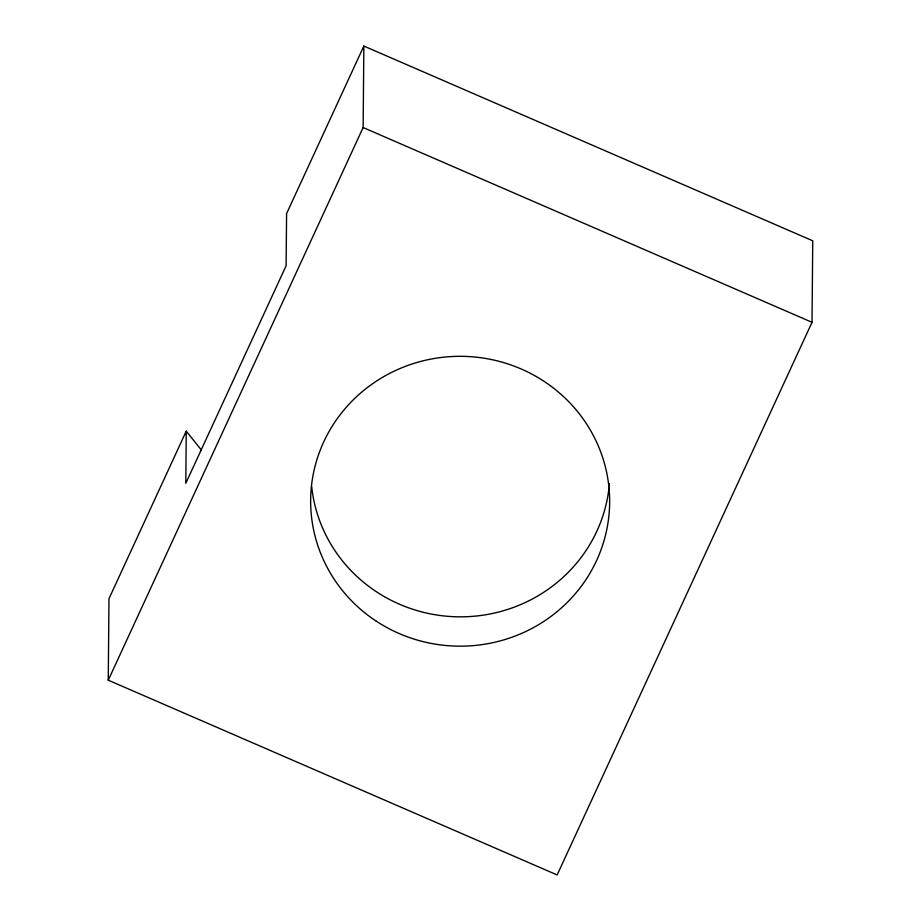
<?xml version="1.0" encoding="UTF-8"?>
<svg xmlns="http://www.w3.org/2000/svg" width="921" height="921" viewBox="0 0 921 921"><rect width="100%" height="100%" fill="white"/><g stroke="black" fill="none" stroke-linecap="round" stroke-linejoin="round"><path stroke-width="1.38" d="M186.249 431.143L185.8 483.295L286.12 265.766L286.581 213.603L363.853 46.05L812.736 240.807L812.023 322.304L557.147 874.95L108.264 680.193L108.977 598.696L186.249 431.143L201.457 450.139M108.264 680.193L363.139 127.547L363.853 46.05M363.139 127.547L812.023 322.304M609.414 483.709A149.501 144.931 0.5 0 1 462.066 616.828A149.501 144.931 0.5 0 1 311.701 486.772M376.367 621.238A149.501 144.931 0.5 0 0 609.265 511.65A149.501 144.931 0.5 0 0 394.81 370.852A149.501 144.931 0.5 0 0 376.367 621.238"/></g></svg>
